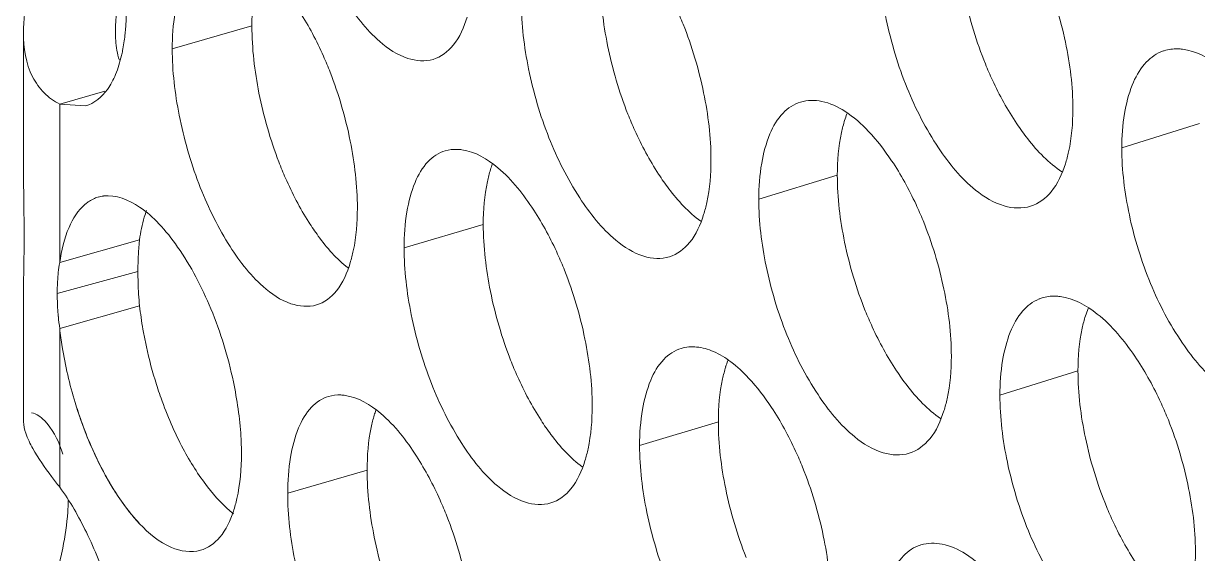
# Model space of a CAD drawing. Header units: millimetres. Extents: x 1177 to 4147, y 93 to 2194.
# Drawn here: x 2491.77 to 2505.18, y 917.06 to 923.11 of the extents above; entities that cross this region are included whole.
import ezdxf

# ---------------------------------------------------------------- set-up
doc = ezdxf.new("R2010")
doc.units = ezdxf.units.MM
doc.header["$LTSCALE"] = 0.1
doc.layers.get('0').update_dxf_attribs({"lineweight": 13})
doc.layers.add('标注', color=251, linetype='Continuous', lineweight=9)

# ---------------------------------------------------------------- blocks, each defined once
blk = doc.blocks.new('02')
for p, q in [((4328.801, 907.687), (4328.801, 909.845)), ((4329.392, 906.095), (4329.392, 908.682)), ((4328.801, 903.5), (4328.801, 905.658)), ((4329.392, 902.432), (4329.392, 905.019))]:
    blk.add_line(p, q)
for points, knots in [([(4328.811, 906.518), (4328.811, 906.609), (4328.808, 906.999), (4328.801, 907.388), (4328.801, 907.687)], [0, 0, 0, 0, 0.234141, 1, 1, 1, 1]), ([(4328.801, 905.658), (4328.801, 905.715), (4328.805, 906.002), (4328.811, 906.289), (4328.811, 906.518)], [0, 0, 0, 0, 0.201606, 1, 1, 1, 1])]:
    blk.add_open_spline(points, degree=3, knots=knots)
at = {"layer": '标注'}
for p, q in [((4332.528, 909.957), (4331.228, 909.582)), ((4330.127, 908.891), (4329.392, 908.682)), ((4329.392, 908.682), (4329.813, 908.652)), ((4347.992, 908.365), (4346.722, 907.966)), ((4342.08, 907.521), (4340.799, 907.131)), ((4336.303, 906.719), (4335.011, 906.338)), ((4330.695, 906.467), (4329.392, 906.095)), ((4330.695, 906.467), (4329.392, 906.095)), ((4330.668, 905.953), (4329.351, 905.594)), ((4330.668, 905.953), (4329.351, 905.594)), ((4330.695, 905.391), (4329.392, 905.019)), ((4330.695, 905.391), (4329.392, 905.019)), ((4346.007, 904.329), (4344.733, 903.933)), ((4340.139, 903.499), (4338.854, 903.112)), ((4334.408, 902.71), (4333.112, 902.333)), ((4334.408, 902.71), (4333.112, 902.333))]:
    blk.add_line(p, q, dxfattribs=at)
for centre, radius, start, end in [((4332.677, 909.848), 2.377, 177.2621, 180.0726), ((4347.607, 908.941), 0.642, 107.4921, 112.5473), ((4344.003, 907.854), 1.889, 159.2059, 162.6715), ((4338.27, 907.048), 1.933, 160.2403, 163.0029), ((4330.173, 906.636), 0.55, 97.1735, 105.9366), ((4330.173, 906.636), 0.55, 97.1735, 105.9366), ((4335.848, 905.955), 5.18, 178.0496, 180.0207), ((4335.848, 905.955), 5.18, 178.0496, 180.0207), ((4331.697, 905.679), 2.342, 169.768, 173.6853), ((4331.697, 905.679), 2.342, 169.768, 173.6853), ((4336.345, 905.954), 5.677, 180.0086, 181.863), ((4336.345, 905.954), 5.677, 180.0086, 181.863), ((4336.687, 905.966), 6.02, 181.871, 185.483), ((4336.687, 905.966), 6.02, 181.871, 185.483), ((4336.712, 906.054), 6.053, 186.2893, 189.956), ((4336.712, 906.054), 6.053, 186.2893, 189.956), ((4345.609, 904.915), 0.633, 107.3212, 111.9576), ((4333.9, 905.641), 4.55, 185.3339, 187.8588), ((4333.9, 905.641), 4.55, 185.3339, 187.8588), ((4347.904, 904.664), 1.862, 158.5276, 162.4554), ((4342.076, 903.831), 1.903, 159.5485, 162.781), ((4336.39, 903.039), 1.95, 160.5892, 163.1153), ((4336.39, 903.039), 1.95, 160.5892, 163.1153), ((4343.627, 900.894), 0.623, 107.151, 111.3587)]:
    blk.add_arc(centre, radius, start, end, dxfattribs=at)
for points, knots in [([(4333.112, 913.583), (4333.112, 913.218), (4333.203, 912.466), (4333.511, 911.388), (4333.976, 910.437), (4334.388, 909.899), (4334.616, 909.701)], [0, 0, 0, 0, 0.25688, 0.530083, 0.787064, 1, 1, 1, 1]), ([(4329.441, 912.688), (4329.339, 912.169), (4329.098, 911.438), (4328.856, 910.496), (4328.801, 910.051), (4328.801, 909.845)], [0, 0, 0, 0, 0.543055, 0.787808, 1, 1, 1, 1]), ([(4344.036, 911.548), (4344.036, 911.181), (4344.131, 910.425), (4344.35, 909.697), (4344.496, 909.336)], [0, 0, 0, 0, 0.48461, 1, 1, 1, 1]), ([(4331.891, 911.16), (4331.787, 911.13), (4331.575, 910.987), (4331.375, 910.624), (4331.252, 910.142), (4331.228, 909.779), (4331.228, 909.582)], [0, 0, 0, 0, 0.180661, 0.40035, 0.673891, 1, 1, 1, 1]), ([(4342.758, 911.155), (4342.758, 910.788), (4342.853, 910.032), (4343.179, 908.951), (4343.667, 908.002), (4344.099, 907.471), (4344.336, 907.279)], [0, 0, 0, 0, 0.256412, 0.529221, 0.786254, 1, 1, 1, 1]), ([(4339.564, 909.986), (4339.528, 910.075), (4339.384, 910.412), (4339.208, 910.737), (4339.059, 910.965)], [0, 0, 0, 0, 0.260562, 1, 1, 1, 1]), ([(4330.426, 910.789), (4330.411, 910.717), (4330.357, 910.443), (4330.313, 910.166), (4330.304, 909.961)], [0, 0, 0, 0, 0.264477, 1, 1, 1, 1]), ([(4332.643, 910.851), (4332.624, 910.786), (4332.551, 910.493), (4332.528, 910.19), (4332.528, 909.957)], [0, 0, 0, 0, 0.22496, 1, 1, 1, 1]), ([(4338.214, 910.732), (4338.214, 910.365), (4338.307, 909.609), (4338.52, 908.879), (4338.664, 908.517)], [0, 0, 0, 0, 0.484725, 1, 1, 1, 1]), ([(4345.924, 908.602), (4345.924, 908.968), (4345.828, 909.724), (4345.607, 910.451), (4345.459, 910.811)], [0, 0, 0, 0, 0.484437, 1, 1, 1, 1]), ([(4336.925, 910.348), (4336.925, 909.981), (4337.018, 909.225), (4337.335, 908.142), (4337.812, 907.191), (4338.234, 906.655), (4338.467, 906.461)], [0, 0, 0, 0, 0.256988, 0.530284, 0.787246, 1, 1, 1, 1]), ([(4330.457, 909.807), (4330.46, 909.841), (4330.474, 909.983), (4330.479, 910.125), (4330.479, 910.233)], [0, 0, 0, 0, 0.240443, 1, 1, 1, 1]), ([(4333.805, 909.201), (4333.77, 909.29), (4333.629, 909.629), (4333.458, 909.955), (4333.312, 910.183)], [0, 0, 0, 0, 0.260824, 1, 1, 1, 1]), ([(4335.486, 909.412), (4335.613, 909.45), (4335.87, 909.65), (4335.989, 909.937), (4336.039, 910.1)], [0, 0, 0, 0, 0.439697, 1, 1, 1, 1]), ([(4340.019, 907.773), (4340.019, 908.139), (4339.925, 908.895), (4339.709, 909.624), (4339.564, 909.986)], [0, 0, 0, 0, 0.484554, 1, 1, 1, 1]), ([(4328.801, 909.845), (4328.8, 909.6), (4328.855, 909.233), (4329.123, 908.854), (4329.299, 908.728), (4329.392, 908.682)], [0, 0, 0, 0, 0.536627, 0.771347, 1, 1, 1, 1]), ([(4330.301, 909.845), (4330.301, 909.804), (4330.306, 909.654), (4330.329, 909.502), (4330.365, 909.4)], [0, 0, 0, 0, 0.274396, 1, 1, 1, 1]), ([(4330.401, 909.475), (4330.407, 909.501), (4330.43, 909.611), (4330.447, 909.722), (4330.457, 909.807)], [0, 0, 0, 0, 0.239722, 1, 1, 1, 1]), ([(4332.528, 909.957), (4332.528, 909.59), (4332.618, 908.833), (4332.827, 908.102), (4332.967, 907.739)], [0, 0, 0, 0, 0.484841, 1, 1, 1, 1]), ([(4331.228, 909.582), (4331.228, 909.219), (4331.318, 908.47), (4331.622, 907.395), (4332.079, 906.445), (4332.485, 905.905), (4332.711, 905.705)], [0, 0, 0, 0, 0.256731, 0.529807, 0.786809, 1, 1, 1, 1]), ([(4334.616, 909.701), (4334.749, 909.585), (4335.016, 909.402), (4335.353, 909.373), (4335.486, 909.412)], [0, 0, 0, 0, 0.55978, 1, 1, 1, 1]), ([(4347.711, 909.578), (4347.685, 909.581), (4347.585, 909.588), (4347.484, 909.575), (4347.414, 909.553)], [0, 0, 0, 0, 0.259011, 1, 1, 1, 1]), ([(4348.939, 908.608), (4348.766, 908.861), (4348.428, 909.277), (4347.935, 909.551), (4347.711, 909.578)], [0, 0, 0, 0, 0.576575, 1, 1, 1, 1]), ([(4329.813, 908.652), (4329.956, 908.693), (4330.159, 908.864), (4330.317, 909.176), (4330.376, 909.37), (4330.401, 909.475)], [0, 0, 0, 0, 0.426718, 0.691609, 1, 1, 1, 1]), ([(4347.36, 909.534), (4347.258, 909.491), (4347.058, 909.333), (4346.865, 908.971), (4346.746, 908.502), (4346.722, 908.153), (4346.722, 907.966)], [0, 0, 0, 0, 0.188092, 0.412143, 0.683021, 1, 1, 1, 1]), ([(4334.249, 906.985), (4334.249, 907.352), (4334.157, 908.108), (4333.946, 908.838), (4333.805, 909.201)], [0, 0, 0, 0, 0.48467, 1, 1, 1, 1]), ([(4344.496, 909.336), (4344.532, 909.248), (4344.679, 908.911), (4344.857, 908.587), (4345.008, 908.361)], [0, 0, 0, 0, 0.260408, 1, 1, 1, 1]), ([(4341.48, 908.715), (4341.372, 908.683), (4341.157, 908.538), (4340.95, 908.172), (4340.824, 907.689), (4340.799, 907.327), (4340.799, 907.131)], [0, 0, 0, 0, 0.184776, 0.405862, 0.677804, 1, 1, 1, 1]), ([(4342.966, 907.758), (4342.854, 907.926), (4342.627, 908.223), (4342.244, 908.565), (4341.855, 908.75), (4341.59, 908.749), (4341.48, 908.715)], [0, 0, 0, 0, 0.324351, 0.596195, 0.815556, 1, 1, 1, 1]), ([(4338.664, 908.517), (4338.699, 908.428), (4338.842, 908.091), (4339.016, 907.766), (4339.164, 907.539)], [0, 0, 0, 0, 0.260671, 1, 1, 1, 1]), ([(4345.802, 907.707), (4345.822, 907.772), (4345.899, 908.064), (4345.924, 908.368), (4345.924, 908.602)], [0, 0, 0, 0, 0.225969, 1, 1, 1, 1]), ([(4342.2, 908.417), (4342.18, 908.352), (4342.104, 908.059), (4342.08, 907.755), (4342.08, 907.521)], [0, 0, 0, 0, 0.225626, 1, 1, 1, 1]), ([(4345.008, 908.361), (4345.065, 908.277), (4345.275, 907.986), (4345.529, 907.718), (4345.746, 907.576)], [0, 0, 0, 0, 0.280712, 1, 1, 1, 1]), ([(4335.681, 907.919), (4335.576, 907.888), (4335.362, 907.744), (4335.16, 907.379), (4335.035, 906.897), (4335.011, 906.535), (4335.011, 906.338)], [0, 0, 0, 0, 0.18233, 0.402579, 0.67547, 1, 1, 1, 1]), ([(4335.955, 907.937), (4335.931, 907.94), (4335.84, 907.949), (4335.747, 907.938), (4335.681, 907.919)], [0, 0, 0, 0, 0.259303, 1, 1, 1, 1]), ([(4337.128, 906.95), (4336.963, 907.204), (4336.645, 907.62), (4336.171, 907.906), (4335.955, 907.937)], [0, 0, 0, 0, 0.581214, 1, 1, 1, 1]), ([(4346.722, 907.966), (4346.722, 907.599), (4346.819, 906.843), (4347.149, 905.763), (4347.646, 904.816), (4348.084, 904.287), (4348.324, 904.097)], [0, 0, 0, 0, 0.256026, 0.528509, 0.78559, 1, 1, 1, 1]), ([(4332.967, 907.739), (4333.001, 907.65), (4333.141, 907.311), (4333.311, 906.985), (4333.455, 906.757)], [0, 0, 0, 0, 0.260931, 1, 1, 1, 1]), ([(4339.899, 906.879), (4339.919, 906.944), (4339.995, 907.236), (4340.019, 907.54), (4340.019, 907.773)], [0, 0, 0, 0, 0.225563, 1, 1, 1, 1]), ([(4343.479, 906.781), (4343.443, 906.87), (4343.296, 907.208), (4343.118, 907.532), (4342.966, 907.758)], [0, 0, 0, 0, 0.260387, 1, 1, 1, 1]), ([(4345.235, 907.015), (4345.365, 907.056), (4345.625, 907.256), (4345.75, 907.544), (4345.802, 907.707)], [0, 0, 0, 0, 0.444646, 1, 1, 1, 1]), ([(4336.421, 907.614), (4336.401, 907.549), (4336.327, 907.256), (4336.303, 906.952), (4336.303, 906.719)], [0, 0, 0, 0, 0.225225, 1, 1, 1, 1]), ([(4339.164, 907.539), (4339.217, 907.458), (4339.414, 907.176), (4339.651, 906.915), (4339.853, 906.77)], [0, 0, 0, 0, 0.279659, 1, 1, 1, 1]), ([(4342.08, 907.521), (4342.08, 907.155), (4342.174, 906.398), (4342.391, 905.67), (4342.537, 905.309)], [0, 0, 0, 0, 0.484648, 1, 1, 1, 1]), ([(4330.022, 907.166), (4329.963, 907.149), (4329.887, 907.111), (4329.821, 907.06), (4329.805, 907.047)], [0, 0, 0, 0, 0.740858, 1, 1, 1, 1]), ([(4330.022, 907.166), (4329.963, 907.149), (4329.887, 907.111), (4329.821, 907.06), (4329.805, 907.047)], [0, 0, 0, 0, 0.740858, 1, 1, 1, 1]), ([(4331.316, 906.35), (4331.223, 906.484), (4331.035, 906.722), (4330.662, 907.059), (4330.309, 907.208), (4330.104, 907.183)], [0, 0, 0, 0, 0.320968, 0.5929, 1, 1, 1, 1]), ([(4331.316, 906.35), (4331.223, 906.484), (4331.035, 906.722), (4330.662, 907.059), (4330.309, 907.208), (4330.104, 907.183)], [0, 0, 0, 0, 0.320968, 0.5929, 1, 1, 1, 1]), ([(4340.799, 907.131), (4340.799, 906.765), (4340.893, 906.008), (4341.216, 904.927), (4341.7, 903.977), (4342.129, 903.444), (4342.365, 903.252)], [0, 0, 0, 0, 0.256604, 0.529576, 0.786585, 1, 1, 1, 1]), ([(4344.336, 907.279), (4344.475, 907.167), (4344.755, 906.992), (4345.098, 906.973), (4345.235, 907.015)], [0, 0, 0, 0, 0.555309, 1, 1, 1, 1]), ([(4329.805, 907.047), (4329.689, 906.948), (4329.497, 906.636), (4329.419, 906.292), (4329.392, 906.095)], [0, 0, 0, 0, 0.434523, 1, 1, 1, 1]), ([(4329.805, 907.047), (4329.689, 906.948), (4329.497, 906.636), (4329.419, 906.292), (4329.392, 906.095)], [0, 0, 0, 0, 0.434523, 1, 1, 1, 1]), ([(4330.808, 906.946), (4330.795, 906.91), (4330.744, 906.753), (4330.712, 906.592), (4330.695, 906.467)], [0, 0, 0, 0, 0.232223, 1, 1, 1, 1]), ([(4330.808, 906.946), (4330.795, 906.91), (4330.744, 906.753), (4330.712, 906.592), (4330.695, 906.467)], [0, 0, 0, 0, 0.232223, 1, 1, 1, 1]), ([(4334.132, 906.092), (4334.152, 906.157), (4334.226, 906.449), (4334.249, 906.752), (4334.249, 906.985)], [0, 0, 0, 0, 0.225161, 1, 1, 1, 1]), ([(4337.629, 905.97), (4337.594, 906.059), (4337.45, 906.397), (4337.276, 906.722), (4337.128, 906.95)], [0, 0, 0, 0, 0.26065, 1, 1, 1, 1]), ([(4333.455, 906.757), (4333.505, 906.679), (4333.689, 906.407), (4333.909, 906.154), (4334.096, 906.008)], [0, 0, 0, 0, 0.278486, 1, 1, 1, 1]), ([(4336.303, 906.719), (4336.303, 906.352), (4336.395, 905.596), (4336.607, 904.866), (4336.75, 904.503)], [0, 0, 0, 0, 0.484764, 1, 1, 1, 1]), ([(4339.34, 906.19), (4339.469, 906.229), (4339.727, 906.429), (4339.848, 906.716), (4339.899, 906.879)], [0, 0, 0, 0, 0.441719, 1, 1, 1, 1]), ([(4343.941, 904.571), (4343.941, 904.937), (4343.845, 905.693), (4343.626, 906.421), (4343.479, 906.781)], [0, 0, 0, 0, 0.484476, 1, 1, 1, 1]), ([(4330.695, 906.467), (4330.692, 906.44), (4330.68, 906.328), (4330.674, 906.216), (4330.671, 906.131)], [0, 0, 0, 0, 0.242582, 1, 1, 1, 1]), ([(4330.695, 906.467), (4330.692, 906.44), (4330.68, 906.328), (4330.674, 906.216), (4330.671, 906.131)], [0, 0, 0, 0, 0.242582, 1, 1, 1, 1]), ([(4332.225, 904.15), (4332.14, 904.557), (4331.905, 905.323), (4331.535, 906.037), (4331.316, 906.35)], [0, 0, 0, 0, 0.521078, 1, 1, 1, 1]), ([(4332.225, 904.15), (4332.14, 904.557), (4331.905, 905.323), (4331.535, 906.037), (4331.316, 906.35)], [0, 0, 0, 0, 0.521078, 1, 1, 1, 1]), ([(4335.011, 906.338), (4335.011, 905.972), (4335.103, 905.217), (4335.417, 904.135), (4335.888, 903.184), (4336.305, 902.647), (4336.536, 902.451)], [0, 0, 0, 0, 0.257025, 0.530351, 0.787311, 1, 1, 1, 1]), ([(4338.467, 906.461), (4338.602, 906.349), (4338.872, 906.173), (4339.207, 906.149), (4339.34, 906.19)], [0, 0, 0, 0, 0.557203, 1, 1, 1, 1]), ([(4333.581, 905.405), (4333.709, 905.442), (4333.965, 905.643), (4334.083, 905.929), (4334.132, 906.092)], [0, 0, 0, 0, 0.438663, 1, 1, 1, 1]), ([(4338.081, 903.756), (4338.081, 904.122), (4337.987, 904.878), (4337.773, 905.607), (4337.629, 905.97)], [0, 0, 0, 0, 0.484593, 1, 1, 1, 1]), ([(4329.369, 905.936), (4329.366, 905.909), (4329.355, 905.795), (4329.351, 905.681), (4329.351, 905.594)], [0, 0, 0, 0, 0.240746, 1, 1, 1, 1]), ([(4329.369, 905.936), (4329.366, 905.909), (4329.355, 905.795), (4329.351, 905.681), (4329.351, 905.594)], [0, 0, 0, 0, 0.240746, 1, 1, 1, 1]), ([(4329.351, 905.594), (4329.351, 905.563), (4329.353, 905.438), (4329.36, 905.313), (4329.369, 905.218)], [0, 0, 0, 0, 0.242279, 1, 1, 1, 1]), ([(4329.351, 905.594), (4329.351, 905.563), (4329.353, 905.438), (4329.36, 905.313), (4329.369, 905.218)], [0, 0, 0, 0, 0.242279, 1, 1, 1, 1]), ([(4332.711, 905.705), (4332.843, 905.587), (4333.109, 905.399), (4333.448, 905.366), (4333.581, 905.405)], [0, 0, 0, 0, 0.561342, 1, 1, 1, 1]), ([(4345.373, 905.502), (4345.27, 905.46), (4345.069, 905.304), (4344.876, 904.941), (4344.756, 904.472), (4344.733, 904.121), (4344.733, 903.933)], [0, 0, 0, 0, 0.187225, 0.410841, 0.682034, 1, 1, 1, 1]), ([(4345.714, 905.543), (4345.689, 905.546), (4345.59, 905.554), (4345.49, 905.541), (4345.421, 905.519)], [0, 0, 0, 0, 0.259055, 1, 1, 1, 1]), ([(4346.933, 904.57), (4346.761, 904.823), (4346.426, 905.239), (4345.936, 905.515), (4345.714, 905.543)], [0, 0, 0, 0, 0.577332, 1, 1, 1, 1]), ([(4342.537, 905.309), (4342.573, 905.22), (4342.718, 904.883), (4342.895, 904.559), (4343.045, 904.332)], [0, 0, 0, 0, 0.260496, 1, 1, 1, 1]), ([(4346.129, 905.225), (4346.108, 905.16), (4346.031, 904.867), (4346.007, 904.563), (4346.007, 904.329)], [0, 0, 0, 0, 0.225897, 1, 1, 1, 1]), ([(4329.392, 905.019), (4329.403, 904.92), (4329.459, 904.512), (4329.554, 904.11), (4329.644, 903.812)], [0, 0, 0, 0, 0.243528, 1, 1, 1, 1]), ([(4329.392, 905.019), (4329.403, 904.92), (4329.459, 904.512), (4329.554, 904.11), (4329.644, 903.812)], [0, 0, 0, 0, 0.243528, 1, 1, 1, 1]), ([(4330.75, 905.007), (4330.762, 904.939), (4330.815, 904.661), (4330.885, 904.387), (4330.947, 904.184)], [0, 0, 0, 0, 0.247361, 1, 1, 1, 1]), ([(4330.75, 905.007), (4330.762, 904.939), (4330.815, 904.661), (4330.885, 904.387), (4330.947, 904.184)], [0, 0, 0, 0, 0.247361, 1, 1, 1, 1]), ([(4339.532, 904.695), (4339.425, 904.663), (4339.21, 904.518), (4339.005, 904.153), (4338.879, 903.671), (4338.854, 903.308), (4338.854, 903.112)], [0, 0, 0, 0, 0.183968, 0.404776, 0.677031, 1, 1, 1, 1]), ([(4341.005, 903.734), (4340.894, 903.902), (4340.692, 904.168), (4340.368, 904.473), (4340.08, 904.651), (4339.797, 904.734), (4339.613, 904.72), (4339.532, 904.695)], [0, 0, 0, 0, 0.324474, 0.533713, 0.711862, 0.863947, 1, 1, 1, 1]), ([(4336.75, 904.503), (4336.785, 904.414), (4336.926, 904.076), (4337.099, 903.751), (4337.246, 903.524)], [0, 0, 0, 0, 0.260758, 1, 1, 1, 1]), ([(4343.819, 903.676), (4343.84, 903.741), (4343.916, 904.033), (4343.941, 904.337), (4343.941, 904.571)], [0, 0, 0, 0, 0.225833, 1, 1, 1, 1]), ([(4347.454, 903.596), (4347.417, 903.684), (4347.268, 904.021), (4347.087, 904.345), (4346.933, 904.57)], [0, 0, 0, 0, 0.260211, 1, 1, 1, 1]), ([(4340.259, 904.394), (4340.239, 904.329), (4340.164, 904.037), (4340.139, 903.733), (4340.139, 903.499)], [0, 0, 0, 0, 0.225492, 1, 1, 1, 1]), ([(4343.045, 904.332), (4343.1, 904.25), (4343.306, 903.961), (4343.555, 903.696), (4343.766, 903.552)], [0, 0, 0, 0, 0.280375, 1, 1, 1, 1]), ([(4346.007, 904.329), (4346.007, 903.962), (4346.102, 903.206), (4346.323, 902.479), (4346.471, 902.118)], [0, 0, 0, 0, 0.484571, 1, 1, 1, 1]), ([(4330.947, 904.184), (4330.977, 904.084), (4331.104, 903.699), (4331.264, 903.324), (4331.406, 903.058)], [0, 0, 0, 0, 0.257432, 1, 1, 1, 1]), ([(4330.947, 904.184), (4330.977, 904.084), (4331.104, 903.699), (4331.264, 903.324), (4331.406, 903.058)], [0, 0, 0, 0, 0.257432, 1, 1, 1, 1]), ([(4332.357, 902.982), (4332.357, 903.075), (4332.344, 903.467), (4332.287, 903.857), (4332.225, 904.15)], [0, 0, 0, 0, 0.236743, 1, 1, 1, 1]), ([(4332.357, 902.982), (4332.357, 903.075), (4332.344, 903.467), (4332.287, 903.857), (4332.225, 904.15)], [0, 0, 0, 0, 0.236743, 1, 1, 1, 1]), ([(4333.779, 903.913), (4333.673, 903.882), (4333.461, 903.738), (4333.26, 903.374), (4333.136, 902.892), (4333.112, 902.529), (4333.112, 902.333)], [0, 0, 0, 0, 0.181499, 0.401469, 0.674683, 1, 1, 1, 1]), ([(4333.779, 903.913), (4333.673, 903.882), (4333.461, 903.738), (4333.26, 903.374), (4333.136, 902.892), (4333.112, 902.529), (4333.112, 902.333)], [0, 0, 0, 0, 0.181499, 0.401469, 0.674683, 1, 1, 1, 1]), ([(4334.048, 903.929), (4334.025, 903.933), (4333.935, 903.941), (4333.843, 903.931), (4333.779, 903.913)], [0, 0, 0, 0, 0.259359, 1, 1, 1, 1]), ([(4334.048, 903.929), (4334.025, 903.933), (4333.935, 903.941), (4333.843, 903.931), (4333.779, 903.913)], [0, 0, 0, 0, 0.259359, 1, 1, 1, 1]), ([(4335.213, 902.939), (4335.049, 903.194), (4334.734, 903.61), (4334.263, 903.898), (4334.048, 903.929)], [0, 0, 0, 0, 0.582011, 1, 1, 1, 1]), ([(4335.213, 902.939), (4335.049, 903.194), (4334.734, 903.61), (4334.263, 903.898), (4334.048, 903.929)], [0, 0, 0, 0, 0.582011, 1, 1, 1, 1]), ([(4344.733, 903.933), (4344.733, 903.567), (4344.829, 902.81), (4345.156, 901.729), (4345.649, 900.782), (4346.084, 900.252), (4346.323, 900.061)], [0, 0, 0, 0, 0.256219, 0.528865, 0.785923, 1, 1, 1, 1]), ([(4328.932, 903.645), (4328.974, 903.64), (4329.073, 903.59), (4329.281, 903.385), (4329.389, 903.149), (4329.441, 902.971)], [0, 0, 0, 0, 0.148198, 0.361925, 1, 1, 1, 1]), ([(4329.644, 903.812), (4329.762, 903.425), (4330.041, 902.724), (4330.459, 902.087), (4330.696, 901.836)], [0, 0, 0, 0, 0.540054, 1, 1, 1, 1]), ([(4329.644, 903.812), (4329.675, 903.712), (4329.801, 903.327), (4329.962, 902.952), (4330.104, 902.686)], [0, 0, 0, 0, 0.257377, 1, 1, 1, 1]), ([(4337.962, 902.862), (4337.982, 902.927), (4338.056, 903.219), (4338.081, 903.523), (4338.081, 903.756)], [0, 0, 0, 0, 0.225428, 1, 1, 1, 1]), ([(4341.514, 902.756), (4341.478, 902.845), (4341.332, 903.183), (4341.155, 903.507), (4341.005, 903.734)], [0, 0, 0, 0, 0.260475, 1, 1, 1, 1]), ([(4343.255, 902.985), (4343.385, 903.025), (4343.644, 903.225), (4343.768, 903.514), (4343.819, 903.676)], [0, 0, 0, 0, 0.443684, 1, 1, 1, 1]), ([(4328.954, 903.061), (4328.91, 903.141), (4328.841, 903.281), (4328.801, 903.436), (4328.801, 903.5)], [0, 0, 0, 0, 0.58968, 1, 1, 1, 1]), ([(4334.524, 903.605), (4334.505, 903.54), (4334.431, 903.247), (4334.408, 902.944), (4334.408, 902.71)], [0, 0, 0, 0, 0.225092, 1, 1, 1, 1]), ([(4334.524, 903.605), (4334.505, 903.54), (4334.431, 903.247), (4334.408, 902.944), (4334.408, 902.71)], [0, 0, 0, 0, 0.225092, 1, 1, 1, 1]), ([(4337.246, 903.524), (4337.297, 903.444), (4337.491, 903.165), (4337.721, 902.907), (4337.919, 902.761)], [0, 0, 0, 0, 0.279282, 1, 1, 1, 1]), ([(4340.139, 903.499), (4340.139, 903.133), (4340.233, 902.376), (4340.448, 901.647), (4340.593, 901.286)], [0, 0, 0, 0, 0.484687, 1, 1, 1, 1]), ([(4347.923, 901.388), (4347.923, 901.754), (4347.825, 902.509), (4347.603, 903.236), (4347.454, 903.596)], [0, 0, 0, 0, 0.484398, 1, 1, 1, 1]), ([(4338.854, 903.112), (4338.854, 902.746), (4338.948, 901.989), (4339.268, 900.907), (4339.749, 899.957), (4340.174, 899.422), (4340.408, 899.229)], [0, 0, 0, 0, 0.256797, 0.52993, 0.786916, 1, 1, 1, 1]), ([(4342.365, 903.252), (4342.502, 903.14), (4342.779, 902.964), (4343.119, 902.944), (4343.255, 902.985)], [0, 0, 0, 0, 0.555929, 1, 1, 1, 1]), ([(4329.392, 902.432), (4329.347, 902.489), (4329.191, 902.691), (4329.044, 902.901), (4328.954, 903.061)], [0, 0, 0, 0, 0.283462, 1, 1, 1, 1]), ([(4331.406, 903.058), (4331.522, 902.842), (4331.761, 902.459), (4332.068, 902.123), (4332.228, 901.996)], [0, 0, 0, 0, 0.545672, 1, 1, 1, 1]), ([(4331.406, 903.058), (4331.522, 902.842), (4331.761, 902.459), (4332.068, 902.123), (4332.228, 901.996)], [0, 0, 0, 0, 0.545672, 1, 1, 1, 1]), ([(4332.225, 902.039), (4332.248, 902.107), (4332.331, 902.414), (4332.357, 902.735), (4332.357, 902.982)], [0, 0, 0, 0, 0.223003, 1, 1, 1, 1]), ([(4332.225, 902.039), (4332.248, 902.107), (4332.331, 902.414), (4332.357, 902.735), (4332.357, 902.982)], [0, 0, 0, 0, 0.223003, 1, 1, 1, 1]), ([(4335.709, 901.958), (4335.674, 902.047), (4335.532, 902.385), (4335.36, 902.711), (4335.213, 902.939)], [0, 0, 0, 0, 0.260737, 1, 1, 1, 1]), ([(4335.709, 901.958), (4335.674, 902.047), (4335.532, 902.385), (4335.36, 902.711), (4335.213, 902.939)], [0, 0, 0, 0, 0.260737, 1, 1, 1, 1]), ([(4330.104, 902.686), (4330.148, 902.604), (4330.32, 902.303), (4330.523, 902.02), (4330.696, 901.836)], [0, 0, 0, 0, 0.271397, 1, 1, 1, 1]), ([(4334.408, 902.71), (4334.408, 902.344), (4334.499, 901.587), (4334.709, 900.857), (4334.851, 900.494)], [0, 0, 0, 0, 0.484802, 1, 1, 1, 1]), ([(4334.408, 902.71), (4334.408, 902.344), (4334.499, 901.587), (4334.709, 900.857), (4334.851, 900.494)], [0, 0, 0, 0, 0.484802, 1, 1, 1, 1]), ([(4337.405, 902.174), (4337.534, 902.212), (4337.791, 902.412), (4337.911, 902.699), (4337.962, 902.862)], [0, 0, 0, 0, 0.440715, 1, 1, 1, 1]), ([(4341.972, 900.545), (4341.972, 900.911), (4341.877, 901.667), (4341.66, 902.395), (4341.514, 902.756)], [0, 0, 0, 0, 0.484515, 1, 1, 1, 1]), ([(4330.479, 898.983), (4330.479, 899.282), (4330.418, 899.903), (4330.199, 900.816), (4329.861, 901.677), (4329.56, 902.202), (4329.392, 902.432)], [0, 0, 0, 0, 0.24518, 0.507954, 0.766556, 1, 1, 1, 1]), ([(4333.112, 902.333), (4333.112, 901.968), (4333.203, 901.216), (4333.511, 900.138), (4333.976, 899.187), (4334.388, 898.649), (4334.616, 898.451)], [0, 0, 0, 0, 0.25688, 0.530083, 0.787064, 1, 1, 1, 1]), ([(4333.112, 902.333), (4333.112, 901.968), (4333.203, 901.216), (4333.511, 900.138), (4333.976, 899.187), (4334.388, 898.649), (4334.616, 898.451)], [0, 0, 0, 0, 0.25688, 0.530083, 0.787064, 1, 1, 1, 1]), ([(4336.536, 902.451), (4336.67, 902.338), (4336.938, 902.16), (4337.272, 902.134), (4337.405, 902.174)], [0, 0, 0, 0, 0.558251, 1, 1, 1, 1]), ([(4329.532, 902.212), (4329.531, 902.15), (4329.518, 901.89), (4329.479, 901.632), (4329.441, 901.438)], [0, 0, 0, 0, 0.238404, 1, 1, 1, 1]), ([(4346.471, 902.118), (4346.507, 902.03), (4346.655, 901.693), (4346.834, 901.37), (4346.987, 901.145)], [0, 0, 0, 0, 0.26032, 1, 1, 1, 1]), ([(4331.69, 901.402), (4331.811, 901.437), (4332.057, 901.619), (4332.175, 901.888), (4332.225, 902.039)], [0, 0, 0, 0, 0.441393, 1, 1, 1, 1]), ([(4331.69, 901.402), (4331.811, 901.437), (4332.057, 901.619), (4332.175, 901.888), (4332.225, 902.039)], [0, 0, 0, 0, 0.441393, 1, 1, 1, 1]), ([(4336.157, 899.743), (4336.157, 900.11), (4336.065, 900.866), (4335.852, 901.595), (4335.709, 901.958)], [0, 0, 0, 0, 0.484632, 1, 1, 1, 1]), ([(4336.157, 899.743), (4336.157, 900.11), (4336.065, 900.866), (4335.852, 901.595), (4335.709, 901.958)], [0, 0, 0, 0, 0.484632, 1, 1, 1, 1]), ([(4330.696, 901.836), (4330.844, 901.68), (4331.132, 901.424), (4331.537, 901.358), (4331.69, 901.402)], [0, 0, 0, 0, 0.574979, 1, 1, 1, 1]), ([(4330.696, 901.836), (4330.844, 901.68), (4331.132, 901.424), (4331.537, 901.358), (4331.69, 901.402)], [0, 0, 0, 0, 0.574979, 1, 1, 1, 1]), ([(4329.441, 901.438), (4329.339, 900.919), (4329.098, 900.188), (4328.856, 899.246), (4328.801, 898.801), (4328.801, 898.595)], [0, 0, 0, 0, 0.543055, 0.787808, 1, 1, 1, 1]), ([(4343.4, 901.475), (4343.297, 901.435), (4343.095, 901.279), (4342.901, 900.917), (4342.782, 900.446), (4342.758, 900.094), (4342.758, 899.905)], [0, 0, 0, 0, 0.186349, 0.409523, 0.681034, 1, 1, 1, 1]), ([(4344.942, 900.537), (4344.829, 900.705), (4344.599, 901.002), (4344.213, 901.343), (4343.82, 901.526), (4343.554, 901.524), (4343.443, 901.49)], [0, 0, 0, 0, 0.323685, 0.595295, 0.814917, 1, 1, 1, 1]), ([(4347.799, 900.492), (4347.82, 900.557), (4347.897, 900.849), (4347.923, 901.154), (4347.923, 901.388)], [0, 0, 0, 0, 0.226105, 1, 1, 1, 1])]:
    blk.add_open_spline(points, degree=3, knots=knots, dxfattribs=at)

msp = doc.modelspace()

# ---------------------------------------------------------------- block references
at = {"xscale": 0.7, "yscale": 0.7, "zscale": 0.7}
msp.add_blockref('02', (-538.391, 286.112), dxfattribs=at)

doc.saveas('drawing.dxf')
